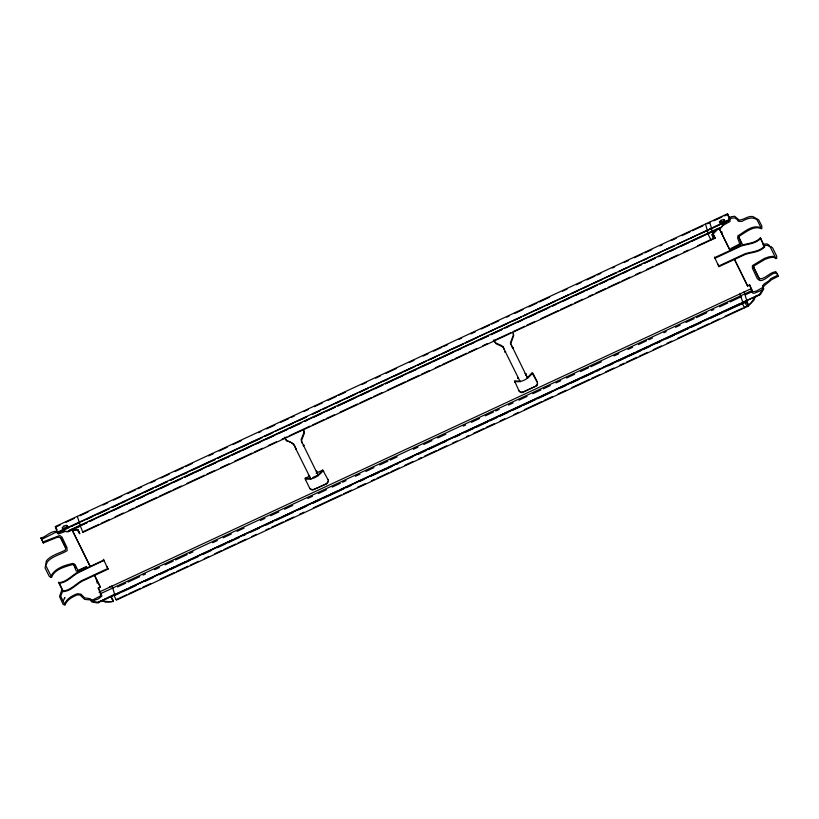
<?xml version="1.0" encoding="UTF-8"?>
<svg xmlns="http://www.w3.org/2000/svg" width="819" height="819" viewBox="0 0 819 819"><rect width="100%" height="100%" fill="white"/><g stroke="black" fill="none" stroke-linecap="round" stroke-linejoin="round"><path stroke-width="1.23" d="M728.675 216.38L727.446 213.79L55.354 526.566L56.665 529.965M77.334 516.4L79.371 522.542L74.857 524.641M68.11 531.347L80.272 525.685L79.586 523.024M80.497 526.105L68.192 531.828L61.62 530.988L58.088 532.545A2.252 0.809 -26.3 0 1 57.32 532.258L56.378 529.371M711.23 228.102L713.144 234.295M727.446 213.79L728.756 217.199M744.891 294.451L748.32 305.456L744.84 307.074M763.042 286.619L763.195 286.251M305.487 479.729L305.569 478.92C312.674 480.159 318.601 476.248 323.034 470.792L323.833 471.191M514.803 382.319L514.875 381.511C521.99 382.749 527.907 378.839 532.34 373.382L537.51 382.616M61.701 590.212L59.521 596.549L63.135 604.35L64.926 605.21C66.933 599.733 72.43 596.836 77.559 594.829L80.078 595.085L84.654 599.395L90.796 599.979L91.615 601.392L98.382 598.843L101.925 596.007L98.229 587.755L101.31 594.748L100.031 596.201L93.509 599.559L91.001 600.132L90.172 598.72L84.633 597.839L80.999 594.154L77.375 593.703C72.133 595.608 66.759 598.638 64.599 604.084L60.729 596.242L62.776 590.796M43.356 542.977L41.042 538.011L43.356 542.977L56.839 537.459L59.48 537.192L60.841 538.318L65.571 547.891L65.489 549.969C59.111 553.542 51.29 554.975 46.396 560.8L45.096 567.966L49.15 576.177L50.686 577.487L51.607 577.231C54.709 569.103 65.182 566.799 72.676 564.506L73.976 565.171L76.116 570.935L77.047 571.212L86.773 567.014L86.619 566.492L77.877 570.413L75.061 564.445L73.034 563.4C65.356 565.018 56.071 567.895 51.658 574.887M308.313 474.846L310.616 478.552L305.18 478.286L305.405 479.443L309.848 488.554L312.295 490.1L326.73 483.824L328.45 481.449L328.122 479.76M517.618 377.436L517.7 378.45L518.232 377.835M46.427 564.301L47.307 561.926C52.477 555.958 60.667 554.678 67.158 550.644L66.963 547.573L62.049 537.192L59.828 535.493L42.823 541.973M328.378 481.183L326.648 483.568L313.759 489.567L310.759 489.383L309.777 488.288M537.684 383.773L535.964 386.158L523.065 392.158L520.075 391.973L519.082 390.888M747.112 301.003L114.036 595.208L114.486 596.457L116.37 600.122L748.556 305.927L746.222 301.013L746.959 302.856M63.319 600.777L64.936 597.624L64.312 598.454M712.305 234.684L717.946 229.064C723.546 228.47 723.331 221.058 728.982 220.321A2.252 0.809 -26.3 0 0 729.412 219.492L728.47 216.595M80.272 525.685L82.862 532.381L715.048 238.186L712.827 233.18M711.987 228.143L728.746 219.85A2.252 0.809 -26.3 0 0 729.186 219.011M328.194 480.016L322.778 470.096L318.069 475.081L312.745 477.559M721.273 220.925L719.522 222.573L720.464 223.29L723.167 222.369L724.917 220.72L723.976 220.004M303.491 445.72L304.156 445.188L303.194 445.628M505.323 351.812L504.617 351.965L505.671 351.402M762.919 244.205L767.065 243.929L769.061 245.096L770.167 246.847L771.088 246.601L772.624 247.911L776.678 256.112L776.76 258.087L775.982 258.62L773.617 257.197L769.614 257.75L765.028 259.367L753.92 265.96L753.849 268.038L758.578 277.61L759.94 278.736C766.287 279.514 776.064 264.967 778.05 276.392L771.785 279.566L764.874 285.186L763.226 287.049L763.318 288.8L761.117 290.428L754.432 293.212L752.712 293.151L752.344 292.24M774.528 256.971L772.778 256.296L768.846 256.849L764.444 258.394L752.374 265.663L752.456 268.345L757.37 278.736L759.592 280.436C765.458 282.207 776.033 266.523 778.05 276.392M512.51 348.218L513.462 347.778L512.766 348.341L510.698 343.714L513.738 335.544L513.206 333.302M57.095 531.787A2.252 0.809 -26.3 0 0 57.852 532.063L727.763 220.792M91.37 601.177A2.252 0.809 -26.3 0 0 92.127 601.463L98.444 602.252L759.049 294.83L763.021 289.25A2.252 0.809 -26.3 0 0 763.462 288.411M725.317 221.468A7.002 4.904 86 0 0 723.392 223.331A8.108 5.682 86 0 1 718.109 228.399L711.824 234.654L713.124 238.094L714.066 238.646L713.892 238.012M756.736 295.475C753.009 298.362 752.17 303.706 747.46 305.845M55.805 527.835L55.579 527.108L60.237 524.959M66.032 522.266L74.13 518.488M79.893 515.796L88.012 512.008M103.092 504.995L107.76 502.835M113.534 500.133L121.683 496.365M127.447 493.662L135.606 489.885M137.889 488.8L141.37 487.182M150.655 482.862L155.293 480.702M161.087 478.009L169.205 474.221M175.01 471.529L183.128 467.751M185.452 466.666L192.445 463.431M208.65 455.876L213.319 453.716M219.093 451.013L227.242 447.235M233.005 444.533L241.165 440.755M258.528 432.657L260.882 431.582M266.646 428.88L274.795 425.102M280.569 422.399L288.718 418.632M291.011 417.547L294.523 415.929M303.767 411.609L308.435 409.449M314.209 406.746L322.358 402.968M328.122 400.276L336.281 396.498M338.564 395.413L345.557 392.178M361.763 384.613L366.441 382.463M375.686 378.143L380.354 375.982M386.128 373.28L396.57 368.417M409.326 362.479L413.994 360.329M423.249 356.009L427.917 353.849M433.681 351.146L441.84 347.369M444.123 346.294L447.635 344.676M459.203 339.271L461.558 338.196M470.802 333.876L475.481 331.715M481.244 329.013L489.393 325.235M491.687 324.16L498.679 320.925M506.766 317.137L509.08 316.062M514.885 313.36L523.003 309.582M528.808 306.879L536.957 303.102M539.24 302.027L549.713 297.164M562.438 291.226L567.117 289.076M576.361 284.746L581.029 282.596M586.803 279.893L594.952 276.116M597.246 275.03L600.757 273.413M612.325 268.018L614.67 266.943M623.924 262.623L628.593 260.462M634.356 257.76L642.516 253.982M644.799 252.897L651.791 249.662M659.879 245.884L662.233 244.809M671.478 240.489L676.156 238.329M681.92 235.626L690.069 231.849M692.362 230.763L702.835 225.911M707.442 223.751L709.756 222.676M713.81 220.802L721.918 217.035M724.231 215.95L727.845 214.609M40.95 538.093C46.591 536.599 50.747 530.64 56.91 531.367L58.354 534.039L65.121 531.49M41.585 539.455L55.323 532.514L57.525 532.626M59.081 531.981L72.604 525.685M80.528 522L106.05 510.124M111.845 507.422L119.973 503.644M122.287 502.569L153.603 487.991M155.927 486.906L167.526 481.511M169.85 480.436L215.09 459.377M217.404 458.302L259.162 438.871M264.967 436.169L273.085 432.391M275.409 431.306L306.726 416.738M312.52 414.035L320.649 410.258M322.962 409.172L357.76 392.987M360.084 391.902L368.202 388.124M370.526 387.039L412.285 367.608M418.079 364.916L426.197 361.128M428.521 360.053L440.12 354.658M442.444 353.573L463.319 343.857M465.642 342.782L473.761 339.005M476.085 337.919L487.684 332.524M489.997 331.439L521.324 316.871M523.638 315.786L568.877 294.738M571.201 293.652L616.441 272.604M618.754 271.519L626.883 267.741M629.197 266.666L640.796 261.271M643.12 260.186L674.436 245.608M676.76 244.533L688.359 239.138M690.673 238.053L711.557 228.337L709.663 222.328M61.364 531.07L69.195 527.426M71.437 526.382L78.153 523.259M87.398 518.959L92.035 516.799M97.84 514.097L109.439 508.701M111.753 507.616L118.714 504.381M121.038 503.306L125.676 501.146M134.961 496.826L139.599 494.666M145.393 491.963L153.511 488.185M155.835 487.11L167.434 481.705M170.915 480.088L173.239 479.013M182.514 474.692L187.152 472.532M192.956 469.83L201.075 466.052M203.399 464.977L214.998 459.582M217.311 458.497L220.792 456.879M230.078 452.559L234.715 450.399M240.51 447.696L248.638 443.918M250.952 442.844L262.551 437.448M264.875 436.363L271.836 433.128M288.073 425.573L292.711 423.413M298.515 420.71L306.634 416.932M312.428 414.23L320.557 410.452M324.037 408.835L326.351 407.749M335.636 403.439L340.274 401.279M346.068 398.577L354.197 394.799M359.991 392.096L368.11 388.319M370.434 387.244L373.914 385.626M383.19 381.306L387.827 379.146M393.632 376.443L401.75 372.665M404.074 371.591L415.673 366.185M417.987 365.11L424.948 361.865M430.753 359.172L435.391 357.012M441.195 354.31L449.314 350.532M451.627 349.457L463.226 344.052M465.55 342.977L475.993 338.114M488.748 332.176L493.386 330.016M499.191 327.324L507.309 323.546M513.114 320.843L521.232 317.066M523.546 315.98L527.026 314.363M536.312 310.043L540.949 307.893M546.744 305.19L554.872 301.412M560.667 298.71L568.785 294.932M571.109 293.857L578.071 290.612M583.865 287.919L588.503 285.759M594.307 283.057L602.426 279.279M608.23 276.576L616.349 272.799M618.662 271.724L629.105 266.861M641.871 260.923L646.508 258.763M655.784 254.443L660.421 252.283M666.226 249.59L674.344 245.813M676.668 244.727L680.149 243.11M689.424 238.79L694.062 236.63M699.866 233.937L725.296 222.103M64.496 530.231L57.729 532.78M724.037 223.311L729.432 220.198L729.34 218.438L731.06 216.728L734.694 216.267L739.127 220.086C743.898 219.963 747.767 215.694 752.794 216.523L758.65 219.799L761.844 226.095L761.762 228.849C753.797 224.918 745.781 232.453 739.188 236.138L738.912 237.541L741.123 243.263L740.55 244.246L730.998 249.027L730.845 248.495L739.762 243.898L737.612 238.042L738.021 235.749C744.645 231.818 752.774 224.037 761.066 227.897L757.196 220.065C752.641 215.97 746.355 218.878 741.83 221.468L738.277 221.273L736.967 219.318L734.745 217.956L731.387 218.12L729.964 219.697L730.057 221.458L723.586 225.061M60.872 530.681A7.002 4.31 46.2 0 1 63.298 530.517A8.108 4.996 46.2 0 0 69.912 530.047L718.109 228.399M81.439 525.143L87.234 522.45M89.558 521.365L134.797 500.317M137.121 499.232L178.88 479.801M184.674 477.098L192.793 473.321M195.117 472.246L206.716 466.84M209.04 465.765L229.914 456.05M232.238 454.965L240.356 451.187M242.67 450.112L254.269 444.717M256.593 443.632L287.909 429.054M290.233 427.979L301.832 422.584M304.156 421.498L335.473 406.92M337.797 405.845L383.036 384.797M385.35 383.712L393.468 379.934M395.792 378.859L407.391 373.454M409.715 372.379L441.031 357.801M443.345 356.726L454.954 351.32M457.268 350.245L488.585 335.667M490.909 334.592L502.508 329.187M504.832 328.112L546.59 308.681M552.385 305.978L560.503 302.201M562.827 301.116L594.144 286.548M599.948 283.845L608.067 280.067M610.39 278.992L641.707 264.414M644.031 263.329L655.63 257.934M657.944 256.859L703.183 235.8M705.507 234.725L713.912 230.815M716.123 229.781L720.556 227.723M81.327 525.327L87.131 522.624M89.445 521.549L92.926 519.922M102.211 515.612L106.849 513.452M112.643 510.749L120.772 506.971M126.566 504.269L134.685 500.491M137.008 499.416L143.97 496.171M149.764 493.478L154.402 491.318M160.207 488.615L168.325 484.838M174.13 482.135L182.248 478.357M184.562 477.282L201.965 469.185M207.77 466.482L215.888 462.704M221.683 460.012L229.801 456.224M232.125 455.149L249.529 447.051M255.323 444.348L259.961 442.188M265.766 439.496L273.884 435.718M279.688 433.016L287.807 429.238M290.121 428.153L300.563 423.3M305.2 421.14L307.524 420.065M313.319 417.362L321.447 413.585M327.242 410.882L335.36 407.104M337.684 406.029L355.077 397.932M360.882 395.229L369 391.451M374.805 388.749L382.923 384.971M385.237 383.896L402.641 375.798M408.446 373.095L416.564 369.318M422.358 366.615L430.477 362.837M432.801 361.763L453.685 352.047M455.999 350.962L460.636 348.802M469.922 344.482L474.559 342.332M480.364 339.629L488.482 335.851M490.796 334.766L502.395 329.371M505.876 327.754L508.2 326.668M517.475 322.358L522.123 320.198M527.917 317.496L536.035 313.718M538.359 312.633L549.958 307.238M552.282 306.163L555.763 304.535M561.558 301.842L569.676 298.065M575.481 295.362L583.599 291.584M585.913 290.499L597.522 285.104M599.836 284.029L606.797 280.784M609.121 279.709L613.759 277.549M623.034 273.229L627.682 271.069M633.476 268.376L641.594 264.588M643.918 263.513L655.517 258.118M658.998 256.501L661.312 255.415M670.597 251.095L675.235 248.935M681.039 246.243L689.158 242.465M691.471 241.38L717.946 229.064M82.678 531.92L98.915 524.365M101.239 523.29L109.357 519.512M115.162 516.809L123.28 513.032M129.074 510.329L133.722 508.169M136.036 507.094L156.92 497.379M159.234 496.294L170.833 490.898M173.157 489.823L181.275 486.036M187.08 483.343L204.474 475.245M206.797 474.16L214.916 470.382M220.72 467.69L228.839 463.912M234.633 461.21L252.037 453.112M254.351 452.027L262.479 448.249M268.274 445.556L276.392 441.779M282.197 439.076L286.834 436.916M289.158 435.841L310.032 426.115M312.356 425.041L323.955 419.645M326.269 418.56L334.398 414.783M340.192 412.09L357.596 403.992M359.91 402.907L371.509 397.512M373.833 396.427L381.951 392.649M387.756 389.957L405.149 381.859M407.473 380.774L419.072 375.378M421.396 374.293L429.514 370.516M435.309 367.823L439.946 365.663M442.27 364.578L452.712 359.725M455.026 358.64L466.635 353.245M468.949 352.17L477.067 348.382M482.872 345.69L487.51 343.53M493.314 340.827L510.708 332.729M513.032 331.654L524.631 326.259M526.945 325.174L535.073 321.396M540.868 318.693L558.271 310.596M560.585 309.521L572.184 304.125M574.508 303.04L582.626 299.263M588.431 296.56L593.069 294.41M595.393 293.325L605.825 288.462M608.148 287.387L619.748 281.992M622.071 280.907L630.19 277.129M635.984 274.437L640.632 272.277M646.426 269.574L653.388 266.339M655.712 265.254L667.311 259.858M669.625 258.773L677.743 254.996M683.548 252.303L688.185 250.143M697.471 245.823L714.864 237.725L714.485 236.752M760.421 238.349L764.68 246.969C759.622 252.262 751.873 252.303 745.351 254.392L718.959 266.666L718.652 266.042L745.034 253.757C751.555 251.679 759.305 251.628 764.373 246.335L760.616 238.114L760.554 238.626C755.497 243.908 747.747 243.96 741.226 246.048L714.844 258.323L714.526 257.698L740.919 245.413C747.44 243.335 755.19 243.284 760.247 237.991L760.206 237.797M62.735 591.164L63.124 591.635C70.536 591.175 75.665 585.032 81.654 581.439L108.036 569.154L103.829 560.094L103.389 559.295L103.603 560.186L77.221 572.461C71.233 576.054 66.104 582.196 58.692 582.657L58.507 582.166L59.173 582.872M103.921 560.391L77.529 573.085C71.54 576.689 66.411 582.831 58.999 583.292L62.817 591.001C70.219 590.54 75.348 584.397 81.347 580.804L107.729 568.529M305.18 478.286L309.582 476.238M316.175 473.167L322.778 470.096M98.382 588.277L100.266 586.803L94.584 575.286M734.274 259.019L747.665 286.128L749.549 284.643L752.262 290.51M777.518 275.379L770.863 278.573L768.775 280.958L764.229 283.896L762.612 285.79L762.704 287.541L756.234 291.144L752.088 291.892L749.702 285.176M109.388 587.1L111.732 586.015L112.971 588.462M99.027 592.147L751.443 288.534M100.01 593.939L752.426 290.325M117.588 586.967L125.706 583.189M128.03 582.104L139.629 576.709M143.11 575.092L145.424 574.006M154.709 569.686L159.347 567.526M165.151 564.834L173.27 561.056M175.583 559.971L187.182 554.576M189.506 553.49L192.987 551.873M212.705 542.7L217.342 540.54M223.147 537.837L231.265 534.06M237.07 531.367L244.021 528.122M260.268 520.567L264.906 518.407M270.71 515.704L278.829 511.926M284.623 509.234L292.741 505.456M307.821 498.433L312.469 496.273M318.263 493.57L326.382 489.793M332.186 487.1L340.305 483.323M342.629 482.237L346.099 480.62M355.385 476.3L360.022 474.14M365.827 471.447L373.945 467.659M379.74 464.967L387.858 461.189M390.182 460.104L397.143 456.869M413.38 449.314L418.018 447.154M423.822 444.451L431.941 440.673M437.745 437.97L445.864 434.193M463.257 426.095L465.581 425.02M471.386 422.317L479.504 418.54M485.298 415.837L493.417 412.059M495.741 410.984L499.221 409.367M508.497 405.047L513.144 402.887M518.939 400.184L527.057 396.406M532.862 393.714L540.98 389.926M543.304 388.851L550.255 385.616M556.06 382.913L560.698 380.753M566.502 378.05L574.621 374.273M580.415 371.58L588.544 367.803M590.857 366.717L601.3 361.865M614.055 355.927L618.703 353.767M627.978 349.447L632.616 347.287M638.421 344.584L646.539 340.806M648.853 339.731L652.333 338.104M663.933 332.709L666.256 331.634M675.542 327.313L680.179 325.153M685.974 322.451L694.092 318.673M696.416 317.598L706.858 312.735M711.496 310.575L713.82 309.5M719.614 306.797L727.733 303.02M730.057 301.945L741.656 296.539M745.679 294.666L752.63 291.431M98.444 602.252L114.384 594.399L114.66 595.352M115.848 594.154L127.447 588.759M129.771 587.673L175.01 566.625M177.334 565.54L185.452 561.762M187.766 560.687L233.005 539.629M235.329 538.554L280.569 517.495M282.893 516.42L328.132 495.362M330.446 494.287L338.564 490.509M340.888 489.424L352.487 484.029M354.811 482.954L386.128 468.376M388.441 467.291L400.051 461.896M402.364 460.821L433.681 446.242M436.005 445.167L481.244 424.109M483.568 423.034L539.24 397.123M541.564 396.038L553.163 390.643M555.487 389.557L586.803 374.989M589.127 373.904L600.726 368.509M603.04 367.434L634.356 352.856M636.68 351.771L648.279 346.376M650.603 345.301L695.843 324.242M698.157 323.167L739.915 303.736M742.239 302.651L759.049 294.83M100.727 601.341L113.442 595.423M120.024 593.007L114.22 595.7L114.036 595.208M122.338 591.922L136.261 585.442M145.547 581.132L153.665 577.344M159.459 574.651L167.578 570.874M169.902 569.789L190.776 560.073M193.1 558.998L197.737 556.838M203.542 554.135L211.66 550.358M217.465 547.655L225.583 543.877M227.897 542.802L239.496 537.397M242.977 535.78L245.301 534.705M251.095 532.002L259.224 528.224M265.018 525.522L273.137 521.744M275.46 520.669L292.854 512.571M298.659 509.868L306.777 506.091M312.582 503.398L320.7 499.61M323.014 498.536L343.898 488.82M346.222 487.735L350.86 485.575M360.135 481.265L364.772 479.105M370.577 476.402L378.695 472.624M381.019 471.539L392.618 466.144M396.099 464.527L398.413 463.452M407.698 459.131L412.336 456.971M418.14 454.269L426.259 450.491M428.572 449.416L440.172 444.011M442.495 442.936L445.976 441.318M455.251 436.998L459.899 434.838M465.694 432.135L473.812 428.357M476.136 427.283L487.735 421.877M490.059 420.802L497.01 417.567M499.334 416.482L507.452 412.704M513.257 410.002L521.375 406.224M523.699 405.149L535.298 399.744M537.612 398.669L551.535 392.188M560.81 387.868L565.458 385.718M571.252 383.016L579.371 379.238M581.695 378.153L593.294 372.758M595.618 371.683L599.088 370.055M608.374 365.745L613.011 363.585M618.816 360.882L626.934 357.104M629.248 356.019L640.847 350.624M643.171 349.549L650.132 346.304M655.927 343.611L660.575 341.451M666.369 338.749L674.487 334.971M676.811 333.886L688.41 328.491M690.734 327.416L701.166 322.553M710.452 318.233L722.051 312.838M724.375 311.763L746.621 301.812M116.134 599.651L126.576 594.799M128.9 593.714L140.499 588.318M142.813 587.233L150.931 583.456M160.217 579.135L174.14 572.665M176.454 571.58L188.053 566.185M190.377 565.1L198.495 561.322M204.289 558.63L208.937 556.47M214.732 553.767L221.693 550.532M224.017 549.447L235.616 544.051M237.93 542.977L246.058 539.189M251.853 536.496L256.49 534.336M265.776 530.016L269.256 528.398M271.57 527.313L283.169 521.918M285.493 520.843L293.611 517.055M299.416 514.363L304.054 512.203M313.329 507.882L341.175 494.932M343.489 493.847L351.607 490.069M357.412 487.366L365.53 483.589M371.335 480.896L374.815 479.269M377.129 478.194L388.728 472.798M391.052 471.713L399.17 467.936M404.975 465.233L413.093 461.455M418.888 458.763L421.212 457.678M424.692 456.06L436.292 450.665M438.605 449.58L446.734 445.802M452.528 443.11L457.166 440.95M466.451 436.629L468.765 435.544M473.413 433.384L483.845 428.532M486.169 427.446L494.287 423.669M500.092 420.976L504.729 418.816M514.004 414.496L518.652 412.336M524.447 409.633L541.85 401.535M544.164 400.46L552.282 396.683M558.087 393.98L566.205 390.202M572.01 387.5L589.404 379.412M591.727 378.327L599.846 374.549M605.65 371.846L613.769 368.069M619.563 365.376L624.211 363.216M626.525 362.131L636.967 357.279M639.281 356.193L647.409 352.416M653.204 349.713L661.322 345.935M667.127 343.243L671.764 341.083M677.569 338.38L694.962 330.282M697.286 329.207L708.885 323.802M711.209 322.727L719.328 318.949M725.122 316.247L742.526 308.149M69.912 530.047L77.938 529.637L79.771 533.824L77.948 529.698M100.143 601.033C104.791 600.296 117.148 604.831 111.333 597.45M296.355 448.812L295.546 449.017C296.98 447.369 290.817 440.612 286.834 441.134L285.544 439.24M763.318 245.659L767.362 245.342L769.297 246.386M70.495 530.364L77.232 529.893L79.576 533.364L79.197 532.401M744.471 307.821L742.137 302.907L742.413 303.399M525.02 373.556L526.341 373.843L525.87 374.867L525.675 374.365L527.385 377.682L532.084 372.686L533.056 373.495L537.428 382.35L537.223 385.421L521.601 392.7L519.164 391.144L514.496 380.876L519.932 381.142L519.563 380.538M727.702 214.343L727.896 215.059M316.584 470.986L317.158 471.775L316.369 471.775M66.8 525.829L67.752 526.545L65.991 528.194L63.298 529.115L62.346 528.398M79.371 522.542L79.167 522.747M775.982 258.62L770.167 246.847M45.782 565.458L51.607 577.231M503.245 347.174L496.14 343.734L494.86 341.84M527.702 378.347L510.38 343.069L513.38 335.002L513.267 333.538M520.249 381.808L504.023 349.068C503.224 343.437 494.901 345.413 493.826 339.865M318.386 475.747L301.382 441.113L304.422 432.954L303.89 430.702M310.944 479.217L294.789 446.744C294.052 440.96 285.698 442.833 284.521 437.274M714.864 237.725L714.567 237.203M705.579 224.232L708.722 235.442L710.974 240.08L710.482 239.097M714.485 257.074L714.526 257.698M55.354 526.566L56.091 528.081M111.978 586.629L112.377 587.243M317.7 474.477L318.069 475.081M715.048 238.186L713.329 234.684M745.515 301.955L745.239 301.464L745.464 303.552L747.307 306.48L753.736 300.532A8.108 5.682 86 0 1 759.018 295.454A7.002 4.904 86 0 0 760.953 293.601L763.257 289.721A2.252 0.809 -26.3 0 0 763.697 288.882L762.806 286.118M714.844 257.903L718.652 266.042M744.563 293.038L743.949 292.025M739.864 293.929L743.028 302.825M746.498 301.494L747.962 304.299M738.38 236.077L742.342 244.175M753.439 266.554L759.633 279.177M719.512 228.921L729.637 249.416M734.541 259.347L747.665 286.128M719.205 228.521L729.811 249.99M744.502 292.844L745.28 294.584M103.603 560.186L103.921 560.81M71.796 529.166L90.223 566.461M71.97 529.729L89.824 565.868M94.287 574.907L100.42 587.336M60.708 537.561L65.735 547.716M74.099 564.649L75.768 568.038M61.323 538.882L65.786 547.911M74.15 564.854L75.829 568.232M59.715 583.957L62.654 590.079M744.706 293.243L745.208 294.676M740.622 295.147L741.082 296.161M112.51 587.438L114.926 595.126M727.989 214.813L728.449 215.827M728.715 216.554L728.9 216.881M717.976 264.127L718.959 266.666M107.054 566.615L108.036 569.154M55.897 527.579L56.142 528.101M775.644 271.509L776.279 272.87M713.021 234.101L713.38 234.879M504.094 349.334L503.173 347.236M302.231 443.274L301.126 439.516L304.064 432.401L303.951 430.948M728.5 216.062L728.777 216.625M56.685 529.391L56.357 528.593M56.409 528.839L56.808 529.658M82.688 531.756L82.914 532.34M742.782 302.057L742.761 303.05M112.674 599.938L110.934 596.652L113.431 601.474L105.538 602.18A8.108 4.996 46.2 0 0 98.925 602.641A7.002 4.31 46.2 0 1 96.509 602.815L92.363 601.934A2.252 0.809 -26.3 0 1 91.605 601.648L90.95 599.395M714.608 257.535L714.844 258.323M741.195 296.478L741.369 297.113M721.795 231.644L722.553 235.073M96.212 578.603L97.226 583.179M63.831 526.146L62.142 527.733L63.053 528.419L65.643 527.538L67.322 525.952L66.421 525.266L63.831 526.146M720.996 220.321L719.317 221.898L720.229 222.594L722.819 221.703L724.498 220.127L723.586 219.441L720.996 220.321"/></g></svg>
